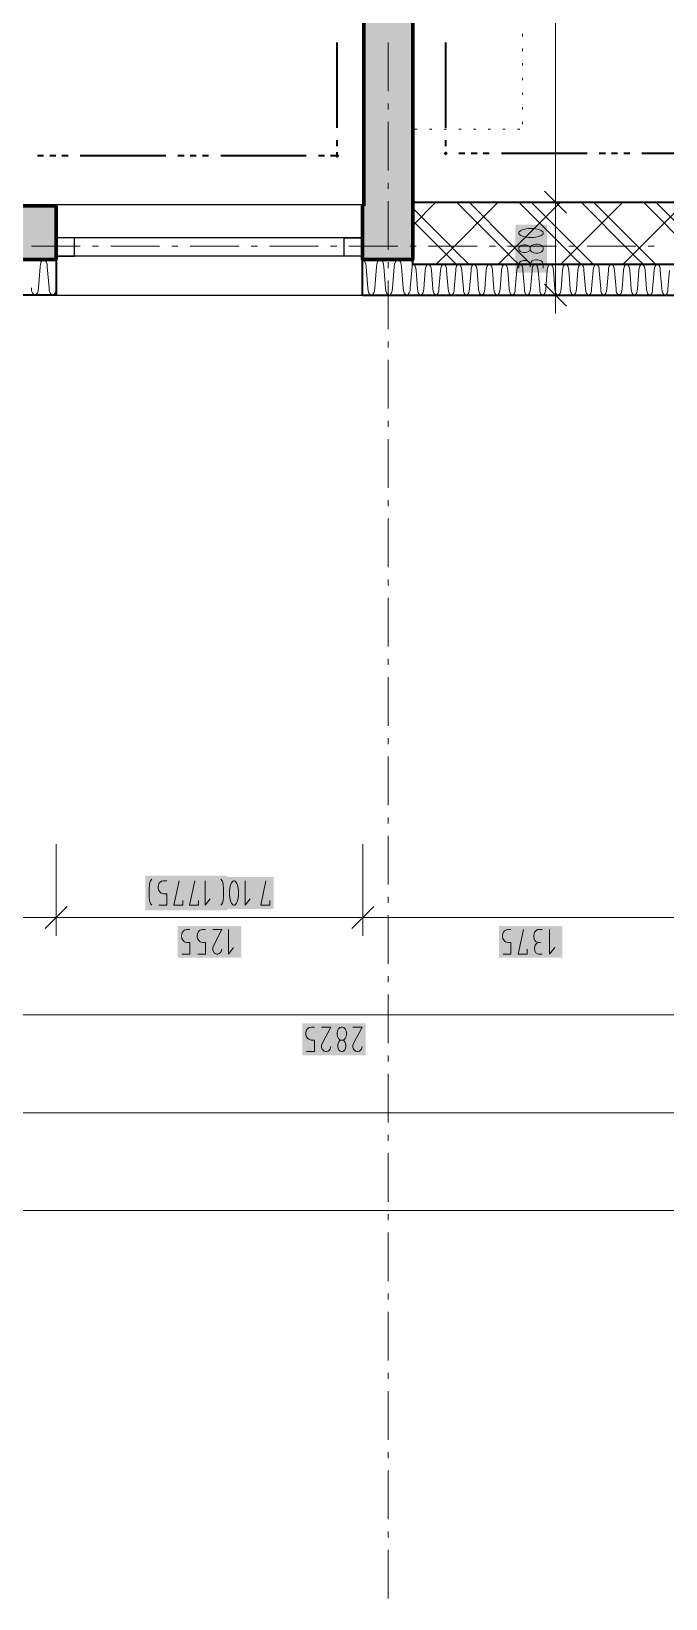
# Model space of a CAD drawing. Header units: millimetres. Extents: x 0 to 594, y 0 to 420.
# Drawn here: x 163.9 to 187.7, y 93 to 151.8 of the extents above; entities that cross this region are included whole.
import ezdxf

# ---------------------------------------------------------------- set-up
doc = ezdxf.new("R2010")
doc.units = ezdxf.units.MM
doc.header["$LTSCALE"] = 8
for name, color, linetype in [('PDF_Koty delkove', 7, 'Continuous'), ('PDF_Nabytek', 7, 'Continuous'), ('PDF_Okna', 7, 'Continuous'), ('PDF_Osy hlavni', 7, 'Continuous'), ('PDF_Pozarni useky', 7, 'Continuous'), ('PDF_Steny obvodove nosne', 7, 'Continuous'), ('PDF_Steny sendvic', 7, 'Continuous'), ('PDF_Zatepleni', 7, 'Continuous')]:
    doc.layers.add(name, color=color, linetype=linetype)

msp = doc.modelspace()

# ---------------------------------------------------------------- hatches: boundary and pattern name
at = {"layer": 'PDF_Steny obvodove nosne', "true_color": 0xc0c0c0, "transparency": 33554559}
msp.add_hatch(color=9, dxfattribs=at).paths.add_polyline_path([(178.246, 143.26), (178.246, 222.437), (176.414, 222.437), (176.414, 145.275), (176.414, 143.26)])

# ---------------------------------------------------------------- linework, layer by layer
at = {"layer": 'PDF_Koty delkove', "lineweight": 18}
for points in [[(183.6, 141.932), (183.6, 145.412), (183.6, 154.527), (183.6, 159.928), (183.6, 165.806), (183.6, 167.639), (183.6, 195.281), (183.6, 196.61), (183.6, 217.812), (183.6, 220.102), (183.6, 222.575), (183.6, 229.444), (183.6, 236.313), (183.6, 238.648), (183.6, 246.25), (183.6, 247.67), (183.6, 256.371), (183.6, 257.744)], [(184.287, 145.412), (183.6, 145.412), (182.913, 145.412)], [(184.012, 145), (183.188, 145.824)], [(182.226, 143.696), (182.241, 143.733), (182.287, 143.782), (182.348, 143.807), (182.408, 143.819), (182.47, 143.819), (182.531, 143.807), (182.592, 143.782), (182.637, 143.746), (182.653, 143.721)], [(182.653, 143.623), (182.637, 143.599), (182.592, 143.562), (182.531, 143.538), (182.47, 143.525), (182.408, 143.525), (182.348, 143.538), (182.287, 143.562), (182.241, 143.611), (182.226, 143.648), (182.226, 143.696)], [(182.226, 142.938), (182.226, 143.085), (182.241, 143.134), (182.272, 143.183), (182.318, 143.208), (182.408, 143.232), (182.47, 143.232), (182.561, 143.208), (182.623, 143.159), (182.653, 143.085), (182.653, 142.988)], [(183.142, 142.938), (183.142, 143.109), (183.111, 143.17), (183.065, 143.219), (182.989, 143.244), (182.928, 143.256), (182.866, 143.256), (182.79, 143.244), (182.73, 143.219), (182.684, 143.17), (182.653, 143.085)], [(184.012, 141.519), (183.188, 142.344)], [(184.287, 141.932), (183.6, 141.932), (182.913, 141.932)], [(183.6, 141.932), (183.6, 141.245)], [(164.877, 118.581), (164.877, 121.329)], [(176.37, 121.329), (176.37, 120.126), (176.37, 120.075), (176.37, 118.581), (176.37, 119.268)], [(168.457, 119.039), (168.432, 119.069), (168.396, 119.131), (168.372, 119.221), (168.359, 119.344), (168.359, 119.649), (168.372, 119.802), (168.383, 119.894), (168.408, 119.955), (168.457, 120.015)], [(171.046, 120.015), (171.095, 119.955), (171.119, 119.894), (171.132, 119.802)], [(168.726, 119.039), (169.019, 119.039), (169.019, 119.466), (168.896, 119.466), (168.811, 119.497), (168.762, 119.543), (168.714, 119.619), (168.701, 119.679), (168.701, 119.741), (168.714, 119.802), (168.738, 119.862), (168.775, 119.908), (168.823, 119.939), (168.896, 119.955), (169.019, 119.955)], [(169.63, 119.221), (169.63, 119.039), (169.288, 119.039), (169.482, 119.955)], [(170.216, 119.221), (170.216, 119.039), (169.874, 119.039), (170.069, 119.955)], [(170.46, 119.955), (170.46, 119.039), (170.655, 119.283)], [(171.132, 119.802), (171.144, 119.649), (171.144, 119.344), (171.132, 119.221), (171.107, 119.131), (171.07, 119.069), (171.046, 119.039)], [(171.959, 119.955), (171.959, 119.039), (172.154, 119.283)], [(172.887, 119.221), (172.887, 119.039), (172.545, 119.039), (172.74, 119.955)], [(165.289, 118.993), (164.465, 118.169)], [(164.877, 119.268), (164.877, 118.581), (164.877, 117.894)], [(176.782, 118.993), (175.958, 118.169)], [(95.862, 118.581), (109.188, 118.581), (139.207, 118.581), (144.112, 118.581), (164.877, 118.581), (176.37, 118.581), (188.961, 118.581), (201.784, 118.581), (207.233, 118.581), (216.392, 118.581), (229.214, 118.581), (240.846, 118.581)], [(176.37, 118.581), (176.37, 117.894)], [(169.596, 117.207), (169.889, 117.207), (169.889, 117.634), (169.767, 117.634), (169.681, 117.665), (169.632, 117.711), (169.584, 117.787), (169.571, 117.848), (169.571, 117.909), (169.584, 117.97), (169.608, 118.031), (169.645, 118.077), (169.693, 118.108), (169.767, 118.123), (169.889, 118.123)], [(170.183, 117.207), (170.476, 117.207), (170.476, 117.634), (170.354, 117.634), (170.269, 117.665), (170.219, 117.711), (170.171, 117.787), (170.158, 117.848), (170.158, 117.909), (170.171, 117.97), (170.195, 118.031)], [(170.195, 118.031), (170.232, 118.077), (170.28, 118.108), (170.354, 118.123), (170.476, 118.123)], [(170.746, 118.123), (171.088, 118.123), (170.77, 117.512), (170.746, 117.451), (170.746, 117.359), (170.77, 117.299), (170.806, 117.253), (170.843, 117.222), (170.892, 117.207), (170.941, 117.207), (170.99, 117.222), (171.027, 117.253), (171.063, 117.299), (171.088, 117.39)], [(171.333, 118.123), (171.333, 117.207), (171.528, 117.451)], [(181.638, 117.207), (181.931, 117.207), (181.931, 117.634), (181.809, 117.634), (181.724, 117.665), (181.674, 117.711), (181.626, 117.787), (181.614, 117.848), (181.614, 117.909), (181.626, 117.97), (181.65, 118.031), (181.687, 118.077), (181.735, 118.108), (181.809, 118.123), (181.931, 118.123)], [(182.543, 117.39), (182.543, 117.207), (182.201, 117.207), (182.396, 118.123)], [(182.874, 118.092), (182.824, 118.046), (182.8, 117.97), (182.788, 117.909), (182.788, 117.848), (182.8, 117.772), (182.824, 117.711), (182.874, 117.665), (182.959, 117.634)], [(183.106, 117.207), (182.959, 117.207), (182.91, 117.222), (182.861, 117.253), (182.836, 117.299), (182.812, 117.39), (182.812, 117.451), (182.836, 117.543), (182.885, 117.604), (182.959, 117.634), (183.056, 117.634)], [(183.106, 118.123), (182.935, 118.123), (182.874, 118.092)], [(183.375, 118.123), (183.375, 117.207), (183.57, 117.451)], [(542.628, 114.923), (535.955, 114.923), (527.974, 114.923), (509.656, 114.923), (471.922, 114.923), (428.509, 114.923), (397.232, 114.923), (368.84, 114.923), (332.021, 114.923), (303.629, 114.923), (281.831, 114.923), (253.439, 114.923), (216.621, 114.923), (188.229, 114.923), (162.355, 114.923), (144.112, 114.923), (139.207, 114.923), (109.188, 114.923), (95.862, 114.923)], [(174.264, 113.549), (174.558, 113.549), (174.558, 113.976), (174.435, 113.976), (174.35, 114.007), (174.301, 114.053), (174.252, 114.129), (174.24, 114.19), (174.24, 114.251), (174.252, 114.312), (174.276, 114.373), (174.313, 114.419), (174.362, 114.45), (174.435, 114.465), (174.558, 114.465)], [(174.827, 114.465), (175.17, 114.465), (174.851, 113.854), (174.827, 113.793), (174.827, 113.702), (174.851, 113.641), (174.888, 113.595), (174.924, 113.564), (174.974, 113.549), (175.022, 113.549), (175.071, 113.564), (175.108, 113.595), (175.145, 113.641), (175.17, 113.732)], [(176.001, 114.465), (176.344, 114.465)], [(176.344, 114.465), (176.025, 113.854), (176.001, 113.793), (176.001, 113.702), (176.025, 113.641), (176.062, 113.595), (176.099, 113.564), (176.148, 113.549), (176.196, 113.549), (176.245, 113.564), (176.282, 113.595), (176.319, 113.641), (176.344, 113.732)], [(175.634, 113.976), (175.658, 113.961), (175.695, 113.915), (175.719, 113.854), (175.732, 113.793), (175.732, 113.732), (175.719, 113.671), (175.695, 113.61), (175.646, 113.564), (175.609, 113.549), (175.561, 113.549), (175.524, 113.564), (175.475, 113.61), (175.451, 113.671), (175.438, 113.732), (175.438, 113.793), (175.451, 113.854), (175.475, 113.915), (175.512, 113.961)], [(175.512, 113.961), (175.536, 113.976)], [(527.974, 111.254), (337.345, 111.254), (144.112, 111.254), (139.207, 111.254), (109.188, 111.254), (95.862, 111.254)], [(527.974, 107.591), (313.269, 107.591), (95.862, 107.591)]]:
    msp.add_lwpolyline(points, dxfattribs=at)
for points in [[(182.775, 144.43), (182.592, 144.43), (182.501, 144.418), (182.394, 144.394), (182.302, 144.357), (182.241, 144.309), (182.226, 144.284), (182.226, 144.235), (182.241, 144.21), (182.302, 144.162), (182.394, 144.125), (182.501, 144.1), (182.592, 144.088), (182.775, 144.088), (182.866, 144.1), (182.974, 144.125), (183.065, 144.162), (183.127, 144.21), (183.142, 144.235), (183.142, 144.284), (183.127, 144.309), (183.065, 144.357), (182.974, 144.394), (182.866, 144.418)], [(182.928, 143.843), (182.866, 143.843), (182.79, 143.831), (182.714, 143.795), (182.669, 143.746), (182.653, 143.721), (182.653, 143.623), (182.669, 143.599), (182.714, 143.55), (182.79, 143.513), (182.866, 143.501), (182.928, 143.501), (183.004, 143.513), (183.081, 143.55), (183.127, 143.599), (183.142, 143.648), (183.142, 143.696), (183.127, 143.746), (183.081, 143.795), (183.004, 143.831)], [(171.373, 119.588), (171.373, 119.405), (171.385, 119.314), (171.409, 119.207), (171.446, 119.115), (171.494, 119.054), (171.519, 119.039), (171.568, 119.039), (171.593, 119.054), (171.641, 119.115), (171.678, 119.207), (171.702, 119.314), (171.715, 119.405), (171.715, 119.588), (171.702, 119.679), (171.678, 119.786), (171.641, 119.878), (171.593, 119.939), (171.568, 119.955), (171.519, 119.955), (171.494, 119.939), (171.446, 119.878), (171.409, 119.786), (171.385, 119.679)], [(175.414, 114.251), (175.414, 114.19), (175.426, 114.114), (175.462, 114.038), (175.512, 113.992), (175.536, 113.976), (175.634, 113.976), (175.658, 113.992), (175.708, 114.038), (175.744, 114.114), (175.757, 114.19), (175.757, 114.251), (175.744, 114.327), (175.708, 114.404), (175.658, 114.45), (175.609, 114.465), (175.561, 114.465), (175.512, 114.45), (175.462, 114.404), (175.426, 114.327)]]:
    msp.add_lwpolyline(points, close=True, dxfattribs=at)
at = {"layer": 'PDF_Koty delkove', "color": 7, "lineweight": 18, "true_color": 0xffffff, "transparency": 33554559}
for points in [[(183.279, 142.776), (183.279, 144.567), (182.089, 142.776), (182.089, 144.567)], [(171.281, 120.153), (168.222, 120.153), (171.281, 118.841), (168.222, 118.841)], [(173.025, 120.092), (171.236, 120.092), (173.025, 118.902), (171.236, 118.902)], [(171.813, 118.261), (169.434, 118.261), (171.813, 117.07), (169.434, 117.07)], [(183.855, 118.261), (181.476, 118.261), (183.855, 117.07), (181.476, 117.07)], [(176.481, 114.603), (174.103, 114.603), (176.481, 113.412), (174.103, 113.412)]]:
    msp.add_solid(points, dxfattribs=at)
at = {"layer": 'PDF_Nabytek', "lineweight": 13}
for points in [[(178.246, 151.638), (178.246, 151.729)], [(182.367, 151.638), (182.367, 151.729)], [(178.246, 151.088), (178.246, 151.18)], [(182.367, 151.088), (182.367, 151.18)], [(178.246, 150.539), (178.246, 150.63)], [(182.367, 150.539), (182.367, 150.63)], [(178.246, 149.989), (178.246, 150.081)], [(182.367, 149.989), (182.367, 150.081)], [(178.246, 149.44), (178.246, 149.531)], [(182.367, 149.44), (182.367, 149.531)], [(178.246, 148.89), (178.246, 148.982)], [(182.367, 148.89), (182.367, 148.982)], [(178.246, 148.341), (178.246, 148.432)], [(182.367, 148.341), (182.367, 148.432)], [(178.246, 148.16), (178.246, 148.16)], [(178.246, 148.16), (178.246, 148.16)], [(178.418, 148.16), (178.326, 148.16)], [(178.967, 148.16), (178.876, 148.16)], [(179.517, 148.16), (179.425, 148.16)], [(180.066, 148.16), (179.975, 148.16)], [(180.616, 148.16), (180.524, 148.16)], [(181.165, 148.16), (181.074, 148.16)], [(181.715, 148.16), (181.623, 148.16)], [(182.264, 148.16), (182.173, 148.16)], [(182.367, 148.16), (182.367, 148.16)], [(182.367, 148.16), (182.367, 148.16)]]:
    msp.add_lwpolyline(points, dxfattribs=at)
at = {"layer": 'PDF_Okna', "lineweight": 25}
for points in [[(176.368, 145.32), (164.874, 145.32)], [(176.368, 144.084), (164.874, 144.084)], [(176.368, 143.397), (164.874, 143.397)], [(164.874, 141.932), (176.368, 141.932)]]:
    msp.add_lwpolyline(points, dxfattribs=at)
for points in [[(164.874, 143.397), (165.561, 143.397), (165.561, 144.084), (164.874, 144.084)], [(176.368, 143.397), (175.681, 143.397), (175.681, 144.084), (176.368, 144.084)]]:
    msp.add_lwpolyline(points, close=True, dxfattribs=at)
at = {"layer": 'PDF_Osy hlavni', "lineweight": 18}
for points in [[(177.33, 149.577), (177.33, 151.409)], [(177.33, 148.89), (177.33, 149.119)], [(177.33, 146.6), (177.33, 148.432)], [(177.33, 145.914), (177.33, 146.142)], [(177.33, 143.624), (177.33, 145.456)], [(165.779, 143.763), (163.947, 143.763)], [(166.466, 143.763), (166.237, 143.763)], [(168.755, 143.763), (166.923, 143.763)], [(169.442, 143.763), (169.213, 143.763)], [(171.732, 143.763), (169.9, 143.763)], [(172.419, 143.763), (172.19, 143.763)], [(174.708, 143.763), (172.877, 143.763)], [(175.395, 143.763), (175.166, 143.763)], [(177.685, 143.763), (175.853, 143.763)], [(178.372, 143.763), (178.143, 143.763)], [(180.662, 143.763), (178.83, 143.763)], [(181.349, 143.763), (181.12, 143.763)], [(183.638, 143.763), (181.806, 143.763)], [(184.325, 143.763), (184.096, 143.763)], [(186.615, 143.763), (184.783, 143.763)], [(187.302, 143.763), (187.073, 143.763)], [(177.33, 142.937), (177.33, 143.166)], [(177.33, 140.647), (177.33, 142.479)], [(177.33, 139.96), (177.33, 140.189)], [(177.33, 137.671), (177.33, 139.502)], [(177.33, 136.984), (177.33, 137.213)], [(177.33, 134.694), (177.33, 136.526)], [(177.33, 134.007), (177.33, 134.236)], [(177.33, 131.717), (177.33, 133.549)], [(177.33, 131.031), (177.33, 131.259)], [(177.33, 128.741), (177.33, 130.573)], [(177.33, 128.054), (177.33, 128.283)], [(177.33, 125.764), (177.33, 127.596)], [(177.33, 125.077), (177.33, 125.306)], [(177.33, 122.788), (177.33, 124.619)], [(177.33, 122.101), (177.33, 122.33)], [(177.33, 119.811), (177.33, 121.643)], [(177.33, 119.124), (177.33, 119.353)], [(177.33, 116.834), (177.33, 118.666)], [(177.33, 116.147), (177.33, 116.376)], [(177.33, 113.858), (177.33, 115.69)], [(177.33, 113.171), (177.33, 113.4)], [(177.33, 110.881), (177.33, 112.713)], [(177.33, 110.194), (177.33, 110.423)], [(177.33, 107.905), (177.33, 109.736)], [(177.33, 107.218), (177.33, 107.447)], [(177.33, 104.928), (177.33, 106.76)], [(177.33, 104.241), (177.33, 104.47)], [(177.33, 101.951), (177.33, 103.783)], [(177.33, 101.264), (177.33, 101.493)], [(177.33, 98.975), (177.33, 100.807)], [(177.33, 98.288), (177.33, 98.517)], [(177.33, 95.998), (177.33, 97.83)], [(177.33, 95.311), (177.33, 95.54)], [(177.33, 93.022), (177.33, 94.853)]]:
    msp.add_lwpolyline(points, dxfattribs=at)
at = {"layer": 'PDF_Pozarni useky', "lineweight": 35}
for points in [[(175.415, 148.203), (175.415, 151.409)], [(179.482, 148.203), (179.482, 151.409)], [(175.415, 147.516), (175.415, 147.745)], [(179.482, 147.516), (179.482, 147.745)], [(164.405, 147.152), (164.176, 147.152)], [(164.863, 147.152), (164.634, 147.152)], [(165.321, 147.152), (165.092, 147.152)], [(168.984, 147.152), (165.779, 147.152)], [(169.671, 147.152), (169.442, 147.152)], [(170.129, 147.152), (169.9, 147.152)], [(170.587, 147.152), (170.358, 147.152)], [(174.25, 147.152), (171.045, 147.152)], [(174.937, 147.152), (174.708, 147.152)], [(175.395, 147.152), (175.166, 147.152)], [(175.415, 147.152), (175.415, 147.287)], [(179.482, 147.244), (179.482, 147.287)], [(179.517, 147.244), (179.482, 147.244)], [(180.204, 147.244), (179.975, 147.244)], [(180.661, 147.244), (180.432, 147.244)], [(181.119, 147.244), (180.89, 147.244)], [(184.783, 147.244), (181.577, 147.244)], [(185.47, 147.244), (185.241, 147.244)], [(185.928, 147.244), (185.699, 147.244)], [(186.386, 147.244), (186.157, 147.244)], [(190.049, 147.244), (186.844, 147.244)]]:
    msp.add_lwpolyline(points, dxfattribs=at)
at = {"layer": 'PDF_Pozarni useky', "lineweight": 35, "transparency": 33554559}
for points in [[(175.496, 147.152), (175.415, 147.072), (175.415, 147.232), (175.335, 147.152)], [(175.415, 147.072), (175.335, 147.152), (175.496, 147.152), (175.415, 147.232)], [(179.562, 147.244), (179.482, 147.163), (179.482, 147.324), (179.402, 147.244)], [(179.482, 147.163), (179.402, 147.244), (179.562, 147.244), (179.482, 147.324)]]:
    msp.add_solid(points, dxfattribs=at)
at = {"layer": 'PDF_Steny obvodove nosne', "lineweight": 70}
for points in [[(176.414, 143.26), (178.246, 143.26), (178.246, 145.412), (178.246, 220.102), (178.246, 222.437), (177.604, 222.437), (176.414, 222.437), (176.414, 221.247), (176.414, 202.288), (176.414, 201.097), (176.414, 198.487), (176.414, 197.296), (176.414, 145.275)], [(164.874, 145.275), (151.365, 145.275), (151.319, 145.275)], [(164.874, 145.275), (164.874, 144.084), (164.874, 143.397), (164.874, 143.26)], [(176.414, 145.275), (176.368, 145.275), (176.368, 144.084), (176.368, 143.397), (176.368, 143.26), (176.414, 143.26)], [(151.319, 143.26), (164.874, 143.26)]]:
    msp.add_lwpolyline(points, dxfattribs=at)
at = {"layer": 'PDF_Steny obvodove nosne', "color": 9, "lineweight": 9, "true_color": 0xc0c0c0, "transparency": 33554559}
for points in [[(164.874, 145.275), (151.319, 145.275), (164.874, 143.26), (151.319, 143.26)], [(176.368, 145.275), (176.368, 143.26), (176.414, 145.275), (176.414, 143.26)]]:
    msp.add_solid(points, dxfattribs=at)
at = {"layer": 'PDF_Steny sendvic', "lineweight": 9}
for points in [[(178.246, 144.542), (179.116, 145.412)], [(179.116, 143.076), (179.619, 143.58), (181.451, 145.412)], [(181.721, 143.58), (179.89, 145.412)], [(182.692, 143.076), (182.188, 143.58), (181.955, 143.814), (180.357, 145.412)], [(181.451, 143.076), (181.955, 143.58), (183.787, 145.412)], [(184.057, 143.58), (182.225, 145.412)], [(185.028, 143.076), (184.524, 143.58), (184.29, 143.814), (182.692, 145.412)], [(183.787, 143.076), (184.29, 143.58), (186.122, 145.412)], [(186.392, 143.58), (184.561, 145.412)], [(187.363, 143.076), (186.859, 143.58), (186.626, 143.814), (185.028, 145.412)], [(186.122, 143.076), (186.626, 143.58), (188.458, 145.412)], [(188.728, 143.58), (186.896, 145.412)], [(188.961, 143.814), (187.363, 145.412)], [(180.357, 143.076), (179.853, 143.58), (179.619, 143.814), (178.246, 145.188)], [(179.386, 143.58), (178.246, 144.72)], [(179.619, 143.347), (179.386, 143.58)], [(181.955, 143.347), (181.721, 143.58)], [(184.29, 143.347), (184.057, 143.58)], [(186.626, 143.347), (186.392, 143.58)], [(178.429, 142.161), (178.372, 142.847), (178.363, 142.936), (178.338, 143.01), (178.301, 143.06), (178.269, 143.076)], [(178.817, 143.076), (178.785, 143.06), (178.748, 143.01), (178.723, 142.936), (178.714, 142.847), (178.658, 142.161)], [(179.001, 142.161), (178.944, 142.847), (178.936, 142.936), (178.911, 143.01), (178.873, 143.06), (178.841, 143.076)], [(179.39, 143.076), (179.358, 143.06), (179.32, 143.01), (179.296, 142.936), (179.287, 142.847), (179.23, 142.161)], [(179.574, 142.161), (179.517, 142.847), (179.508, 142.936), (179.483, 143.01), (179.446, 143.06), (179.414, 143.076)], [(179.89, 143.076), (179.619, 143.347)], [(179.962, 143.076), (179.93, 143.06), (179.893, 143.01), (179.868, 142.936), (179.859, 142.847), (179.803, 142.161)], [(180.089, 142.847), (180.081, 142.936), (180.056, 143.01), (180.018, 143.06), (179.986, 143.076)], [(180.535, 143.076), (180.503, 143.06), (180.465, 143.01), (180.44, 142.936), (180.432, 142.847), (180.375, 142.161)], [(180.662, 142.847), (180.653, 142.936), (180.628, 143.01), (180.591, 143.06), (180.559, 143.076)], [(181.107, 143.076), (181.075, 143.06), (181.038, 143.01), (181.013, 142.936), (181.004, 142.847), (180.947, 142.161)], [(181.234, 142.847), (181.225, 142.936), (181.2, 143.01), (181.163, 143.06), (181.131, 143.076)], [(181.679, 143.076), (181.648, 143.06), (181.61, 143.01), (181.585, 142.936), (181.576, 142.847), (181.52, 142.161)], [(181.807, 142.847), (181.798, 142.936), (181.773, 143.01), (181.736, 143.06), (181.704, 143.076)], [(182.225, 143.076), (181.955, 143.347)], [(182.22, 143.06), (182.183, 143.01), (182.158, 142.936), (182.149, 142.847), (182.092, 142.161)], [(182.252, 143.076), (182.22, 143.06)], [(182.379, 142.847), (182.37, 142.936), (182.345, 143.01), (182.308, 143.06), (182.276, 143.076)], [(182.824, 143.076), (182.792, 143.06), (182.755, 143.01), (182.73, 142.936), (182.721, 142.847)], [(182.951, 142.847), (182.943, 142.936), (182.918, 143.01), (182.88, 143.06), (182.848, 143.076)], [(183.397, 143.076), (183.365, 143.06), (183.327, 143.01), (183.302, 142.936), (183.294, 142.847)], [(183.524, 142.847), (183.515, 142.936), (183.49, 143.01), (183.453, 143.06), (183.421, 143.076)], [(183.969, 143.076), (183.937, 143.06), (183.9, 143.01), (183.875, 142.936), (183.866, 142.847)], [(184.096, 142.847), (184.088, 142.936), (184.063, 143.01), (184.025, 143.06), (183.993, 143.076)], [(184.561, 143.076), (184.29, 143.347)], [(184.542, 143.076), (184.51, 143.06), (184.472, 143.01), (184.447, 142.936), (184.439, 142.847)], [(184.669, 142.847), (184.66, 142.936), (184.635, 143.01), (184.598, 143.06), (184.566, 143.076)], [(185.114, 143.076), (185.082, 143.06), (185.045, 143.01), (185.02, 142.936), (185.011, 142.847)], [(185.241, 142.847), (185.232, 142.936), (185.207, 143.01), (185.17, 143.06), (185.138, 143.076)], [(185.686, 143.076), (185.654, 143.06), (185.617, 143.01), (185.592, 142.936), (185.583, 142.847)], [(185.814, 142.847), (185.805, 142.936), (185.78, 143.01), (185.743, 143.06), (185.711, 143.076)], [(186.259, 143.076), (186.227, 143.06), (186.19, 143.01), (186.165, 142.936), (186.156, 142.847)], [(186.386, 142.847), (186.377, 142.936), (186.352, 143.01), (186.315, 143.06), (186.283, 143.076)], [(186.896, 143.076), (186.626, 143.347)], [(186.831, 143.076), (186.799, 143.06), (186.762, 143.01), (186.737, 142.936), (186.728, 142.847)], [(186.925, 143.01), (186.887, 143.06), (186.855, 143.076)], [(186.958, 142.847), (186.95, 142.936), (186.925, 143.01)], [(187.404, 143.076), (187.372, 143.06), (187.334, 143.01), (187.309, 142.936), (187.301, 142.847)], [(187.531, 142.847), (187.522, 142.936), (187.497, 143.01), (187.46, 143.06), (187.428, 143.076)], [(178.714, 142.847), (178.714, 142.847)], [(179.287, 142.847), (179.287, 142.847)], [(179.859, 142.847), (179.859, 142.847)], [(180.146, 142.161), (180.089, 142.847)], [(180.432, 142.847), (180.432, 142.847)], [(180.718, 142.161), (180.662, 142.847)], [(181.004, 142.847), (181.004, 142.847)], [(181.291, 142.161), (181.234, 142.847)], [(181.576, 142.847), (181.576, 142.847)], [(181.863, 142.161), (181.807, 142.847)], [(182.149, 142.847), (182.149, 142.847)], [(182.436, 142.161), (182.379, 142.847)], [(182.721, 142.847), (182.665, 142.161)], [(182.721, 142.847), (182.721, 142.847)], [(183.008, 142.161), (182.951, 142.847)], [(183.294, 142.847), (183.237, 142.161)], [(183.294, 142.847), (183.294, 142.847)], [(183.581, 142.161), (183.524, 142.847)], [(183.866, 142.847), (183.81, 142.161)], [(183.866, 142.847), (183.866, 142.847)], [(184.153, 142.161), (184.096, 142.847)], [(184.439, 142.847), (184.382, 142.161)], [(184.439, 142.847), (184.439, 142.847)], [(184.725, 142.161), (184.669, 142.847)], [(185.011, 142.847), (184.954, 142.161)], [(185.011, 142.847), (185.011, 142.847)], [(185.298, 142.161), (185.241, 142.847)], [(185.583, 142.847), (185.527, 142.161)], [(185.583, 142.847), (185.583, 142.847)], [(185.87, 142.161), (185.814, 142.847)], [(186.156, 142.847), (186.099, 142.161), (186.09, 142.073), (186.066, 141.999), (186.029, 141.949), (185.985, 141.932)], [(186.156, 142.847), (186.156, 142.847)], [(186.443, 142.161), (186.386, 142.847)], [(186.728, 142.847), (186.672, 142.161), (186.663, 142.073), (186.638, 141.999), (186.601, 141.949), (186.557, 141.932)], [(186.728, 142.847), (186.728, 142.847)], [(187.015, 142.161), (186.958, 142.847)], [(187.301, 142.847), (187.244, 142.161), (187.235, 142.073), (187.211, 141.999), (187.173, 141.949), (187.13, 141.932)], [(187.301, 142.847), (187.301, 142.847)], [(187.587, 142.161), (187.531, 142.847)], [(187.873, 142.847), (187.816, 142.161), (187.808, 142.073), (187.783, 141.999), (187.746, 141.949), (187.702, 141.932)], [(178.429, 142.161), (178.437, 142.073), (178.462, 141.999), (178.499, 141.949), (178.543, 141.932)], [(178.543, 141.932), (178.587, 141.949), (178.624, 141.999), (178.649, 142.073), (178.658, 142.161)], [(179.001, 142.161), (179.01, 142.073), (179.035, 141.999), (179.072, 141.949), (179.116, 141.932)], [(179.116, 141.932), (179.159, 141.949), (179.197, 141.999), (179.221, 142.073), (179.23, 142.161)], [(179.574, 142.161), (179.582, 142.073), (179.607, 141.999), (179.644, 141.949), (179.688, 141.932)], [(179.688, 141.932), (179.732, 141.949), (179.769, 141.999), (179.794, 142.073), (179.803, 142.161)], [(180.146, 142.161), (180.155, 142.073), (180.18, 141.999), (180.217, 141.949), (180.26, 141.932)], [(180.26, 141.932), (180.304, 141.949), (180.341, 141.999), (180.366, 142.073), (180.375, 142.161)], [(180.718, 142.161), (180.727, 142.073), (180.752, 141.999), (180.789, 141.949), (180.833, 141.932)], [(180.833, 141.932), (180.877, 141.949), (180.914, 141.999), (180.939, 142.073), (180.947, 142.161)], [(181.291, 142.161), (181.3, 142.073), (181.324, 141.999), (181.362, 141.949), (181.405, 141.932)], [(181.405, 141.932), (181.449, 141.949), (181.486, 141.999), (181.511, 142.073), (181.52, 142.161)], [(181.863, 142.161), (181.872, 142.073), (181.897, 141.999), (181.934, 141.949), (181.978, 141.932)], [(181.978, 141.932), (182.022, 141.949), (182.059, 141.999), (182.083, 142.073), (182.092, 142.161)], [(182.436, 142.161), (182.444, 142.073), (182.469, 141.999), (182.506, 141.949), (182.55, 141.932)], [(182.55, 141.932), (182.594, 141.949), (182.631, 141.999), (182.656, 142.073), (182.665, 142.161)], [(182.55, 141.932), (182.55, 141.932)], [(183.008, 142.161), (183.017, 142.073), (183.042, 141.999), (183.079, 141.949), (183.123, 141.932)], [(183.123, 141.932), (183.166, 141.949), (183.204, 141.999), (183.228, 142.073), (183.237, 142.161)], [(183.581, 142.161), (183.589, 142.073), (183.614, 141.999), (183.651, 141.949), (183.695, 141.932)], [(183.695, 141.932), (183.739, 141.949), (183.776, 141.999), (183.801, 142.073), (183.81, 142.161)], [(184.153, 142.161), (184.162, 142.073), (184.186, 141.999), (184.224, 141.949), (184.267, 141.932)], [(184.267, 141.932), (184.311, 141.949), (184.348, 141.999), (184.373, 142.073), (184.382, 142.161)], [(184.725, 142.161), (184.734, 142.073), (184.759, 141.999), (184.796, 141.949), (184.84, 141.932)], [(184.84, 141.932), (184.884, 141.949), (184.921, 141.999), (184.946, 142.073)], [(184.946, 142.073), (184.954, 142.161)], [(185.298, 142.161), (185.306, 142.073), (185.331, 141.999), (185.368, 141.949), (185.412, 141.932)], [(185.412, 141.932), (185.456, 141.949), (185.493, 141.999), (185.518, 142.073), (185.527, 142.161)], [(185.87, 142.161), (185.879, 142.073), (185.904, 141.999), (185.941, 141.949), (185.985, 141.932)], [(186.443, 142.161), (186.451, 142.073), (186.476, 141.999), (186.513, 141.949), (186.557, 141.932)], [(187.015, 142.161), (187.024, 142.073), (187.049, 141.999), (187.086, 141.949), (187.13, 141.932)], [(187.587, 142.161), (187.596, 142.073), (187.621, 141.999), (187.658, 141.949), (187.702, 141.932)]]:
    msp.add_lwpolyline(points, dxfattribs=at)
at = {"layer": 'PDF_Steny sendvic', "lineweight": 35}
msp.add_lwpolyline([(188.961, 143.076), (178.246, 143.076), (178.246, 143.26), (178.246, 145.412), (178.291, 145.412), (188.961, 145.412), (188.961, 144.084), (188.961, 143.397)], close=True, dxfattribs=at)
msp.add_lwpolyline([(178.246, 141.932), (188.961, 141.932), (188.961, 143.076), (178.246, 143.076)], dxfattribs=at)
at = {"layer": 'PDF_Steny sendvic', "lineweight": 9, "transparency": 33554559}
for points in [[(179.619, 143.56), (179.599, 143.58), (179.64, 143.58), (179.619, 143.601)], [(181.955, 143.56), (181.934, 143.58), (181.975, 143.58), (181.955, 143.601)], [(184.29, 143.56), (184.27, 143.58), (184.311, 143.58), (184.29, 143.601)], [(186.626, 143.56), (186.605, 143.58), (186.646, 143.58), (186.626, 143.601)], [(178.658, 142.14), (178.637, 142.161), (178.678, 142.161), (178.658, 142.181)], [(179.23, 142.14), (179.209, 142.161), (179.251, 142.161), (179.23, 142.181)], [(179.803, 142.14), (179.782, 142.161), (179.823, 142.161), (179.803, 142.181)], [(180.375, 142.14), (180.354, 142.161), (180.396, 142.161), (180.375, 142.181)], [(180.947, 142.14), (180.927, 142.161), (180.968, 142.161), (180.947, 142.181)], [(181.52, 142.14), (181.499, 142.161), (181.54, 142.161), (181.52, 142.181)], [(182.092, 142.14), (182.072, 142.161), (182.113, 142.161), (182.092, 142.181)], [(182.665, 142.14), (182.644, 142.161), (182.685, 142.161), (182.665, 142.181)], [(183.237, 142.14), (183.216, 142.161), (183.258, 142.161), (183.237, 142.181)], [(183.81, 142.14), (183.789, 142.161), (183.83, 142.161), (183.81, 142.181)], [(184.382, 142.14), (184.361, 142.161), (184.403, 142.161), (184.382, 142.181)], [(184.954, 142.14), (184.934, 142.161), (184.975, 142.161), (184.954, 142.181)], [(185.527, 142.14), (185.506, 142.161), (185.547, 142.161), (185.527, 142.181)], [(186.099, 142.14), (186.079, 142.161), (186.12, 142.161), (186.099, 142.181)], [(186.672, 142.14), (186.651, 142.161), (186.692, 142.161), (186.672, 142.181)], [(187.244, 142.14), (187.223, 142.161), (187.265, 142.161), (187.244, 142.181)]]:
    msp.add_solid(points, dxfattribs=at)
at = {"layer": 'PDF_Zatepleni', "lineweight": 35}
for points in [[(149.487, 143.076), (149.487, 143.26), (151.319, 143.26), (164.874, 143.26), (164.874, 141.932), (149.487, 141.932)], [(176.368, 141.932), (176.368, 143.26)], [(178.246, 143.076), (178.246, 143.26), (176.414, 143.26), (176.368, 143.26)], [(176.368, 141.932), (178.246, 141.932)]]:
    msp.add_lwpolyline(points, dxfattribs=at)
at = {"layer": 'PDF_Zatepleni', "lineweight": 9}
for points in [[(164.276, 142.994), (164.21, 142.197)], [(164.395, 143.259), (164.358, 143.241), (164.315, 143.183), (164.286, 143.096), (164.276, 142.994)], [(164.276, 142.994), (164.276, 142.994)], [(164.543, 142.994), (164.532, 143.096), (164.503, 143.183), (164.46, 143.241), (164.423, 143.259)], [(164.608, 142.197), (164.543, 142.994)], [(176.495, 142.994), (176.485, 143.096), (176.456, 143.183), (176.412, 143.241), (176.375, 143.259)], [(176.56, 142.197), (176.495, 142.994)], [(176.892, 142.994), (176.826, 142.197)], [(176.902, 143.096), (176.892, 142.994)], [(176.892, 142.994), (176.892, 142.994)], [(177.011, 143.259), (176.974, 143.241), (176.931, 143.183), (176.902, 143.096)], [(177.159, 142.994), (177.149, 143.096), (177.12, 143.183), (177.076, 143.241), (177.039, 143.259)], [(177.225, 142.197), (177.159, 142.994)], [(177.556, 142.994), (177.49, 142.197)], [(177.675, 143.259), (177.638, 143.241), (177.595, 143.183), (177.566, 143.096), (177.556, 142.994)], [(177.556, 142.994), (177.556, 142.994)], [(177.823, 142.994), (177.813, 143.096), (177.784, 143.183), (177.74, 143.241), (177.703, 143.259)], [(177.888, 142.197), (177.823, 142.994)], [(178.22, 142.994), (178.154, 142.197)], [(178.246, 143.143), (178.23, 143.096), (178.22, 142.994)], [(178.22, 142.994), (178.22, 142.994)], [(163.944, 142.197), (163.954, 142.096), (163.983, 142.009), (164.026, 141.952), (164.077, 141.932)], [(164.077, 141.932), (164.128, 141.952), (164.171, 142.009), (164.2, 142.096), (164.21, 142.197)], [(164.608, 142.197), (164.618, 142.096), (164.647, 142.009), (164.69, 141.952), (164.741, 141.932)], [(164.741, 141.932), (164.792, 141.952), (164.835, 142.009), (164.864, 142.096), (164.874, 142.197)], [(176.56, 142.197), (176.571, 142.096), (176.599, 142.009), (176.642, 141.952), (176.693, 141.932)], [(176.693, 141.932), (176.744, 141.952), (176.787, 142.009), (176.816, 142.096), (176.826, 142.197)], [(177.225, 142.197), (177.235, 142.096), (177.263, 142.009), (177.306, 141.952), (177.357, 141.932)], [(177.357, 141.932), (177.408, 141.952), (177.451, 142.009), (177.48, 142.096), (177.49, 142.197)], [(177.888, 142.197), (177.899, 142.096), (177.927, 142.009), (177.97, 141.952), (178.021, 141.932)], [(178.021, 141.932), (178.072, 141.952), (178.115, 142.009), (178.144, 142.096), (178.154, 142.197)]]:
    msp.add_lwpolyline(points, dxfattribs=at)
at = {"layer": 'PDF_Zatepleni', "lineweight": 9, "transparency": 33554559}
for points in [[(164.21, 142.177), (164.189, 142.197), (164.23, 142.197), (164.21, 142.218)], [(164.874, 142.177), (164.853, 142.197), (164.874, 142.218)], [(176.826, 142.177), (176.805, 142.197), (176.847, 142.197), (176.826, 142.218)], [(177.49, 142.177), (177.47, 142.197), (177.511, 142.197), (177.49, 142.218)], [(178.154, 142.177), (178.133, 142.197), (178.175, 142.197), (178.154, 142.218)]]:
    msp.add_solid(points, dxfattribs=at)

doc.saveas('drawing.dxf')
